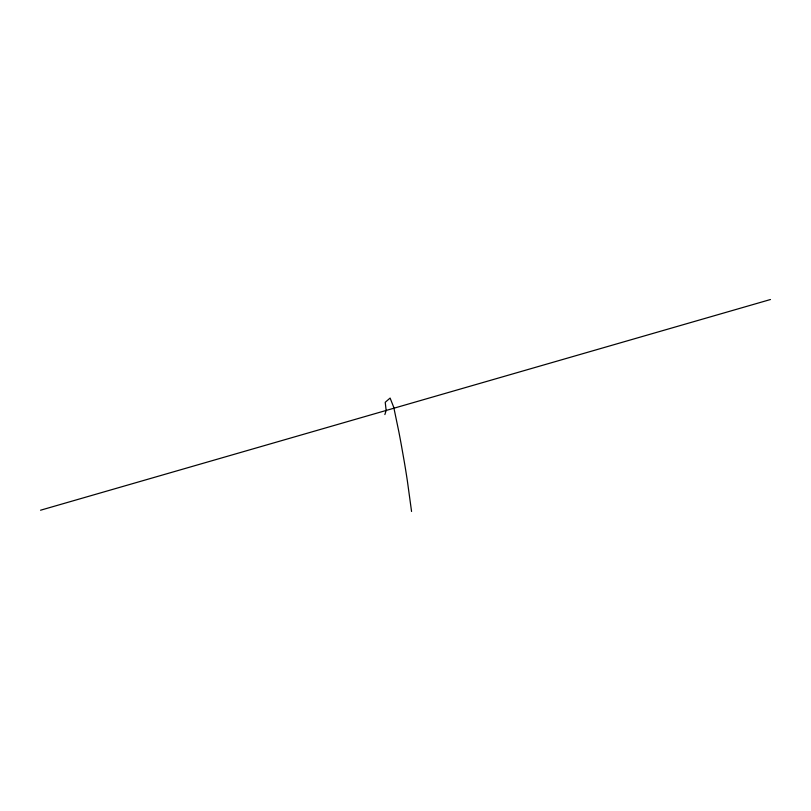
<?xml version="1.0" encoding="UTF-8"?>
<svg xmlns="http://www.w3.org/2000/svg" width="811" height="811" viewBox="0 0 811 811"><rect width="100%" height="100%" fill="white"/><g stroke="black" fill="none" stroke-linecap="round" stroke-linejoin="round"><path stroke-width="1.22" d="M384.87 414.563L386.148 410.457L385.225 402.297L390.111 398.069L393.781 407.406L398.87 431.888A502.06 108.542 71.4 0 1 401.445 445.624L404.344 462.067A443.211 92.981 71.8 0 1 407.396 481.095L411.562 511.477M40.55 510.22L770.45 299.523"/></g></svg>
